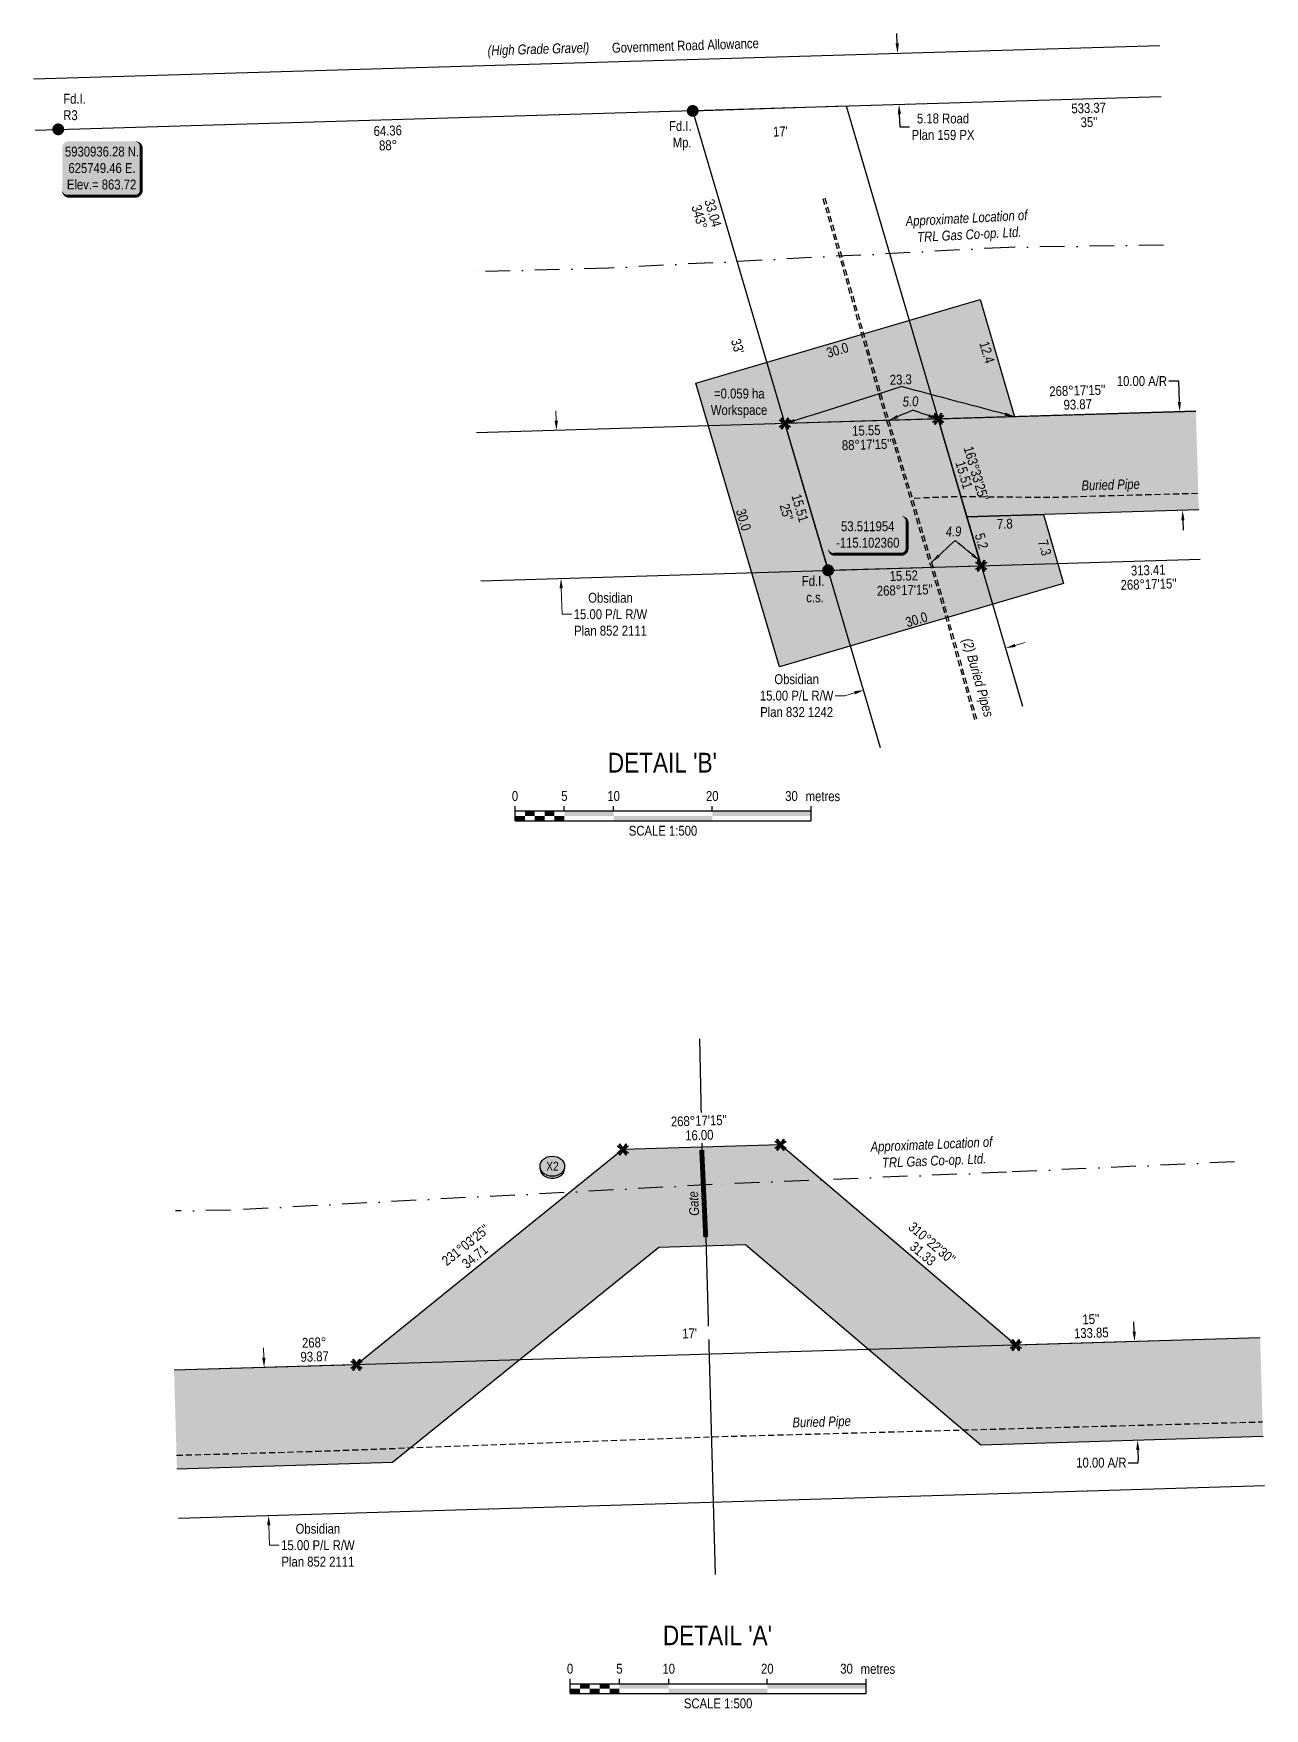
# Model space of a CAD drawing. Extents: x 625413 to 628234, y 5929559 to 5932559.
# Drawn here: x 626986 to 628234, y 5929559 to 5931257 of the extents above; entities that cross this region are included whole.
import ezdxf
from ezdxf.enums import TextEntityAlignment as Align

# ---------------------------------------------------------------- set-up
doc = ezdxf.new("R2010")
doc.units = 0
doc.header["$LTSCALE"] = 5
doc.header["$PDSIZE"] = 0.5
doc.linetypes.add('DASHDOT', pattern=[10, 5, -2.5, 0, -2.5])
doc.linetypes.add('UG_PIPE', pattern=[1.875, 1.25, -0.625])
doc.layers.get('Defpoints').update_dxf_attribs({"color": 9})
for name, color, linetype in [('AS-FENCE', 48, 'foc-FENCE'), ('AS-PIPE-AG-CLIENT LOW PRESSURE', 182, 'Continuous'), ('AS-PIPE-UG', 44, 'UG_PIPE'), ('AS-PIPE-UG-CLIENT LOW PRESSURE', 182, 'DASHDOT'), ('AS-PIPE-UG-T', 44, 'Continuous'), ('C-RW', 13, 'Continuous'), ('DETAIL-T', 7, 'Continuous'), ('L-BD', 7, 'Continuous'), ('L-MON', 1, 'Continuous'), ('L-MON-T', 1, 'Continuous'), ('L-ROAD-T', 7, 'Continuous'), ('L-SEC', 7, 'Continuous'), ('L-TITLEDB', 4, 'Continuous'), ('L-TITLEDB-T', 4, 'Continuous'), ('P-CROSSINGS', 250, 'Continuous'), ('P-PROPOSED', 10, 'Continuous'), ('P-PROPOSED-H', 21, 'Continuous'), ('P-TEMP-H', 41, 'Continuous'), ('P-TEMP_WORKSPACE', 46, 'Continuous'), ('P-TXT', 4, 'Continuous')]:
    doc.layers.add(name, color=color, linetype=linetype)
for name, color, linetype, lineweight in [('AS-GENERAL', 48, 'Continuous', 18), ('C-RW-T', 13, 'Continuous', 9), ('P-TEMP-T', 46, 'Continuous', 18), ('T-TEXT', 48, 'Continuous', 18), ('T-TIE-T', 201, 'Continuous', 18)]:
    doc.layers.add(name, color=color, linetype=linetype, lineweight=lineweight)
doc.styles.add('80', font='ARIALN.TTF', dxfattribs={"height": 10})
doc.styles.add('80CG', font='ARIALN.TTF', dxfattribs={"height": 10})
doc.styles.add('80L', font='ARIALN.TTF', dxfattribs={"height": 10})
doc.styles.add('80LS', font='ARIALNI.TTF', dxfattribs={"height": 10})
doc.styles.add('Crossing', font='ARIALN.TTF', dxfattribs={"height": 10})
doc.styles.add('foc-LtypeFont', font='ARIALN.TTF', dxfattribs={"height": 7.35})
doc.linetypes.add('foc-FENCE', pattern='A,10,-1,["X",foc-LtypeFont,S=0.2,R=0,X=-0.625,Y=-0.75],-1.24', length=12.24)
doc.linetypes.add('foc-FENCE-NOLINE', pattern='A,0,-6,["X",foc-LtypeFont,S=0.2,R=0,X=-0.625,Y=-0.75],-6.24', length=12.24)
doc.dimstyles.new('Compass 5 000', dxfattribs={"dimscale": 5, "dimtxt": 9, "dimasz": 2, "dimexe": 0.2, "dimexo": 0.0625, "dimgap": 0.5, "dimtad": 0, "dimtih": 1, "dimtoh": 1, "dimzin": 0, "dimdsep": 46, "dimtxsty": '80CG', "dimcen": 0.1, "dimse1": 1, "dimse2": 1, "dimclrd": 256, "dimclrt": 256, "dimaunit": 1, "dimadec": 4, "dimazin": 0, "dimtfac": 0.06, "dimtofl": 0, "dimtmove": 0, "dimatfit": 1, "dimfxl": 0.2, "dimtolj": 1, "dimtzin": 0, "dimlwd": -1, "dimarcsym": 0})

# ---------------------------------------------------------------- blocks, each defined once
blk = doc.blocks.new('TEMP')
h = blk.add_hatch(color=255)
h.dxf.hatch_style = 1
h.paths.add_polyline_path([(0, 0.25), (-0.67, 1.15), (-0.67, 0.67), (-1.15, 0.67), (-0.25, 0), (-1.15, -0.67), (-0.67, -0.67), (-0.67, -1.15), (0, -0.25), (0.67, -1.15), (0.67, -0.67), (1.15, -0.67), (0.25, 0), (1.15, 0.67), (0.67, 0.67), (0.67, 1.15)])
h.paths.add_polyline_path([(0.57, 0.85), (0.57, 0.57), (0.85, 0.57), (0.08, 0), (0.85, -0.57), (0.57, -0.57), (0.57, -0.85), (0, -0.08), (-0.57, -0.85), (-0.57, -0.57), (-0.85, -0.57), (-0.08, 0), (-0.85, 0.57), (-0.57, 0.57), (-0.57, 0.85), (0, 0.08)], flags=16)
h = blk.add_hatch(color=1)
h.dxf.hatch_style = 1
h.paths.add_polyline_path([(0, 0.08), (-0.57, 0.85), (-0.57, 0.57), (-0.85, 0.57), (-0.08, 0), (-0.85, -0.57), (-0.57, -0.57), (-0.57, -0.85), (0, -0.08), (0.57, -0.85), (0.57, -0.57), (0.85, -0.57), (0.08, 0), (0.85, 0.57), (0.57, 0.57), (0.57, 0.85)])
at = {"color": 1}
for p, q in [((-0.08, 0), (0.08, 0)), ((0, 0.08), (0, -0.08))]:
    blk.add_line(p, q, dxfattribs=at)
at = {"color": 255, "flags": 128}
blk.add_lwpolyline([(-0.25, 0), (-1.15, 0.67), (-0.67, 0.67), (-0.67, 1.15), (0, 0.25), (0.67, 1.15), (0.67, 0.67), (1.15, 0.67), (0.25, 0), (1.15, -0.67), (0.67, -0.67), (0.67, -1.15), (0, -0.25), (-0.67, -1.15), (-0.67, -0.67), (-1.15, -0.67)], close=True, dxfattribs=at)
at = {"color": 1, "flags": 128}
blk.add_lwpolyline([(-0.08, 0), (-0.85, 0.57), (-0.57, 0.57), (-0.57, 0.85), (0, 0.08), (0.57, 0.85), (0.57, 0.57), (0.85, 0.57), (0.08, 0), (0.85, -0.57), (0.57, -0.57), (0.57, -0.85), (0, -0.08), (-0.57, -0.85), (-0.57, -0.57), (-0.85, -0.57)], close=True, dxfattribs=at)
blk = doc.blocks.new('*U25')
at = {"color": 0}
for p, q in [((-150, 0), (-150, 15)), ((-150, 10), (150.2, 10)), ((-150, 0), (150.2, 0)), ((-100, 10), (-100, 15)), ((-50, 10), (-50, 15)), ((50, 10), (50, 15)), ((150.2, 0), (150.2, 15))]:
    blk.add_line(p, q, dxfattribs=at)
for points in [[(-150, 5), (-140, 5), (-150, 0), (-140, 0)], [(-140, 10), (-130, 10), (-140, 5), (-130, 5)], [(-130, 5), (-120, 5), (-130, 0), (-120, 0)], [(-120, 10), (-110, 10), (-120, 5), (-110, 5)], [(-110, 5), (-100, 5), (-110, 0), (-100, 0)], [(-100, 10), (-50, 10), (-100, 5), (-50, 5)], [(-50, 5), (50, 5), (-50, 0), (50, 0)], [(50, 10), (150.2, 10), (50, 5), (150.2, 5)]]:
    blk.add_solid(points, dxfattribs=at)
at = {"color": 0, "style": '80'}
blk.add_text('metres', height=10, dxfattribs=at).set_placement((162.2, 20), align=Align.CENTER)
at = {"color": 0, "char_height": 10, "style": '80'}
for s, insert, attachment_point in [('0', (-150, 30.2), 2), ('5', (-100, 30.2), 2), ('10', (-50, 30.2), 2), ('20', (50, 30.2), 2), ('30', (136.7, 30.2), 3), ('SCALE 1:500', (0.1, -5), 2)]:
    blk.add_mtext(s, dxfattribs=dict(at, insert=insert, attachment_point=attachment_point))
blk = doc.blocks.new('*D26')
at = {"layer": 'C-RW-T', "transparency": 16777216}
for p, q in [((627516.2, 5930864.2), (627515.9, 5930874.2)), ((627521.3, 5930694.4), (627522.1, 5930667.9)), ((627522.1, 5930667.9), (627532.1, 5930667.9))]:
    blk.add_line(p, q, dxfattribs=at)
at = {"layer": 'C-RW-T', "linetype": 'Continuous', "transparency": 16777216}
for points in [[(627517.9, 5930864.3), (627514.5, 5930864.2), (627516.5, 5930854.3)], [(627522.9, 5930694.4), (627519.6, 5930694.3), (627521, 5930704.4)]]:
    blk.add_solid(points, dxfattribs=at)
at = {"layer": 'Defpoints', "color": 0, "linetype": 'Continuous', "transparency": 16777216}
for p in [(627495.8, 5930853.6), (627500.3, 5930703.8), (627521, 5930704.4)]:
    blk.add_point(p, dxfattribs=at)
at = {"layer": 'C-RW-T', "linetype": 'Continuous', "transparency": 16777216, "insert": (627571.2, 5930667.9), "char_height": 10, "attachment_point": 5, "style": '80CG'}
blk.add_mtext('\\A1;Obsidian\\P15.00 P/L R/W\\PPlan 852 2111', dxfattribs=at)
blk = doc.blocks.new('*D27')
at = {"layer": 'Defpoints', "color": 0, "linetype": 'Continuous', "transparency": 16777216}
for p in [(628140.4, 5930872.9), (628148.2, 5930873.1), (628143.3, 5930773)]:
    blk.add_point(p, dxfattribs=at)
at = {"layer": 'P-TXT', "transparency": 16777216}
for p, q in [((628147.2, 5930904.2), (628137.2, 5930904.2)), ((628147.9, 5930883.1), (628147.2, 5930904.2)), ((628151.4, 5930763.2), (628151.7, 5930753.2))]:
    blk.add_line(p, q, dxfattribs=at)
at = {"layer": 'P-TXT', "linetype": 'Continuous', "transparency": 16777216}
for points in [[(628149.5, 5930883.2), (628146.2, 5930883.1), (628148.2, 5930873.1)], [(628153.1, 5930763.3), (628149.8, 5930763.2), (628151.1, 5930773.2)]]:
    blk.add_solid(points, dxfattribs=at)
at = {"layer": 'P-TXT', "linetype": 'Continuous', "transparency": 16777216, "insert": (628109.9, 5930904.2), "char_height": 10, "attachment_point": 5, "style": '80CG'}
blk.add_mtext('\\A1;10.00 A/R', dxfattribs=at)
blk = doc.blocks.new('*D28')
at = {"layer": 'C-RW-T', "transparency": 16777216}
for p, q in [((627981.5, 5930636.4), (627991.1, 5930639.3)), ((627818.5, 5930588.3), (627808.9, 5930585.4)), ((627808.9, 5930585.4), (627798.9, 5930585.4))]:
    blk.add_line(p, q, dxfattribs=at)
at = {"layer": 'C-RW-T', "linetype": 'Continuous', "transparency": 16777216}
for points in [[(627981, 5930638), (627982, 5930634.8), (627971.9, 5930633.6)], [(627818.1, 5930589.9), (627819, 5930586.7), (627828.1, 5930591.1)]]:
    blk.add_solid(points, dxfattribs=at)
at = {"layer": 'Defpoints', "color": 0, "linetype": 'Continuous', "transparency": 16777216}
for p in [(627974.6, 5930624.4), (627828.1, 5930591.1), (627830.9, 5930581.8)]:
    blk.add_point(p, dxfattribs=at)
at = {"layer": 'C-RW-T', "linetype": 'Continuous', "transparency": 16777216, "insert": (627759.9, 5930585.4), "char_height": 10, "attachment_point": 5, "style": '80CG'}
blk.add_mtext('\\A1;Obsidian\\P15.00 P/L R/W\\PPlan 832 1242', dxfattribs=at)
blk = doc.blocks.new('*D29')
at = {"layer": 'Defpoints', "color": 0, "linetype": 'Continuous', "transparency": 16777216}
for p in [(628102.4, 5929930.9), (628195.5, 5929933.7), (628198.5, 5929833.8)]:
    blk.add_point(p, dxfattribs=at)
at = {"layer": 'P-TXT', "transparency": 16777216}
for p, q in [((628102.1, 5929940.9), (628101.8, 5929950.9)), ((628096.1, 5929808.1), (628106.1, 5929808.1)), ((628105.7, 5929821), (628106, 5929811)), ((628106.1, 5929808.1), (628106, 5929811))]:
    blk.add_line(p, q, dxfattribs=at)
at = {"layer": 'P-TXT', "linetype": 'Continuous', "transparency": 16777216}
for points in [[(628103.8, 5929941), (628100.5, 5929940.9), (628102.4, 5929930.9)], [(628107.4, 5929821.1), (628104.1, 5929821), (628105.4, 5929831)]]:
    blk.add_solid(points, dxfattribs=at)
at = {"layer": 'P-TXT', "linetype": 'Continuous', "transparency": 16777216, "insert": (628068.8, 5929808.1), "char_height": 10, "attachment_point": 5, "style": '80CG'}
blk.add_mtext('\\A1;10.00 A/R', dxfattribs=at)
blk = doc.blocks.new('*D30')
at = {"layer": 'C-RW-T', "transparency": 16777216}
for p, q in [((627219.8, 5929914.6), (627219.5, 5929924.6)), ((627224.9, 5929744.7), (627225.5, 5929724.4)), ((627225.5, 5929724.4), (627235.5, 5929724.4))]:
    blk.add_line(p, q, dxfattribs=at)
at = {"layer": 'C-RW-T', "linetype": 'Continuous', "transparency": 16777216}
for points in [[(627221.5, 5929914.6), (627218.1, 5929914.5), (627220.1, 5929904.6)], [(627226.5, 5929744.7), (627223.2, 5929744.6), (627224.6, 5929754.7)]]:
    blk.add_solid(points, dxfattribs=at)
at = {"layer": 'Defpoints', "color": 0, "linetype": 'Continuous', "transparency": 16777216}
for p in [(627145.5, 5929902.3), (627150, 5929752.5), (627224.6, 5929754.7)]:
    blk.add_point(p, dxfattribs=at)
at = {"layer": 'C-RW-T', "linetype": 'Continuous', "transparency": 16777216, "insert": (627274.6, 5929724.4), "char_height": 10, "attachment_point": 5, "style": '80CG'}
blk.add_mtext('\\A1;Obsidian\\P15.00 P/L R/W\\PPlan 852 2111', dxfattribs=at)
blk = doc.blocks.new('fdia')
at = {"color": 255, "const_width": 1}
blk.add_lwpolyline([(-0.5, 0, 1), (0.5, 0, 1)], format="xyb", close=True, dxfattribs=at)
blk = doc.blocks.new('Fdiaa')
blk.add_blockref('fdia', (0, 0))
blk = doc.blocks.new('fdib')
at = {"color": 1, "const_width": 1.6}
blk.add_lwpolyline([(-0.4, 0, 1), (0.4, 0, 1)], format="xyb", close=True, dxfattribs=at)
at = {"color": 1}
blk.add_circle((0, 0), 0.8, dxfattribs=at)
blk = doc.blocks.new('Fdibb')
blk.add_blockref('fdib', (0, 0))
blk = doc.blocks.new('fdicc')
for name in ['Fdibb', 'Fdiaa']:
    blk.add_blockref(name, (0, 0))
blk = doc.blocks.new('FDI')
blk.add_blockref('fdicc', (0, 0))
blk = doc.blocks.new('*D33')
at = {"layer": 'Defpoints', "color": 0, "linetype": 'Continuous', "transparency": 16777216}
for p in [(627215, 5931217.2), (627863.7, 5931184.8), (627216.5, 5931165.5)]:
    blk.add_point(p, dxfattribs=at)
at = {"layer": 'L-TITLEDB-T', "transparency": 16777216}
for p, q in [((627861.9, 5931246.5), (627861.6, 5931256.5)), ((627864, 5931174.8), (627864.4, 5931162)), ((627864.4, 5931162), (627874.4, 5931162))]:
    blk.add_line(p, q, dxfattribs=at)
at = {"layer": 'L-TITLEDB-T', "linetype": 'Continuous', "transparency": 16777216}
for points in [[(627863.6, 5931246.6), (627860.2, 5931246.5), (627862.2, 5931236.5)], [(627865.7, 5931174.8), (627862.4, 5931174.7), (627863.7, 5931184.8)]]:
    blk.add_solid(points, dxfattribs=at)
at = {"layer": 'L-TITLEDB-T', "linetype": 'Continuous', "transparency": 16777216, "insert": (627908.3, 5931162), "char_height": 10, "attachment_point": 5, "style": '80CG'}
blk.add_mtext('\\A1;5.18 Road\\PPlan 159 PX', dxfattribs=at)
blk = doc.blocks.new('*U31')
h = blk.add_hatch(color=254)
edge = h.paths.add_edge_path()
edge.add_line((-34, -28.5), (34, -28.5))
edge.add_arc((34, -22.5), 6, 270, 360)
edge.add_line((40, -22.5), (40, 21))
edge.add_arc((34, 21), 6, 0, 90)
edge.add_line((34, 27), (-34, 27))
edge.add_arc((-34, 21), 6, 90, 180)
edge.add_line((-40, 21), (-40, -22.5))
edge.add_arc((-34, -22.5), 6, 180, 270)
at = {"color": 1, "flags": 128}
blk.add_lwpolyline([(-34, -28.5, 3, 3, 0), (34, -28.5, 3, 3, 0.414214), (40, -22.5, 3, 3, 0), (40, 21, 3, 0, 0.414214), (34, 27, 0, 0, 0), (-34, 27, 0, 0, 0.414214), (-40, 21, 0, 0, 0), (-40, -22.5, 0, 3, 0.414214)], format="xyseb", close=True, dxfattribs=at)
blk.add_lwpolyline([(-34.7, 23.8, 0, 10, 0), (0, 0, 5, 5, 0)], format="xyseb", dxfattribs=at)
at = {"color": 1, "style": '80'}
blk.add_attdef('ENTER_TEXT_001', (-36, -5), '', height=10, dxfattribs=at)
blk = doc.blocks.new('xing2')
h = blk.add_hatch(color=50)
h.dxf.hatch_style = 1
edge = h.paths.add_edge_path()
edge.add_ellipse((0, 0), major_axis=(-12.5, 0), ratio=0.816297, start_angle=0, end_angle=360)
h = blk.add_hatch(color=250)
h.dxf.hatch_style = 1
edge = h.paths.add_edge_path()
edge.add_ellipse((0, -2), major_axis=(-12.5, 0), ratio=0.816297, start_angle=0, end_angle=180)
edge.add_line((12.5, -2), (12.5, 0))
edge.add_ellipse((0, 0), major_axis=(-12.5, 0), ratio=0.816297, start_angle=0, end_angle=180, ccw=False)
edge.add_line((-12.5, 0), (-12.5, -2))
at = {"color": 250}
blk.add_ellipse((0, 0), major_axis=(-12.5, 0), ratio=0.816297, dxfattribs=at)
blk.add_ellipse((0, -2), major_axis=(-12.5, 0), ratio=0.816297, start_param=0, end_param=3.141593, dxfattribs=at)
at = {"color": 250, "style": 'Crossing'}
blk.add_attdef('CROSSING', text='', height=9, dxfattribs=at).set_placement((0.1, 0), align=Align.MIDDLE_CENTER)
at = {"color": 250, "style": 'Crossing', "flags": 1}
for tag, p in [('OWNER', (0.1, -12.5)), ('DESCRIPTION', (0.1, -25.8)), ('LOCATION', (0.1, -39.3)), ('DWG_REF', (0.1, -52.8))]:
    blk.add_attdef(tag, text='', height=9, dxfattribs=at).set_placement(p, align=Align.MIDDLE_CENTER)
blk = doc.blocks.new('*U35')
at = {"color": 0}
for p, q in [((-150, 0), (-150, 15)), ((-150, 10), (150.2, 10)), ((-150, 0), (150.2, 0)), ((-100, 10), (-100, 15)), ((-50, 10), (-50, 15)), ((50, 10), (50, 15)), ((150.2, 0), (150.2, 15))]:
    blk.add_line(p, q, dxfattribs=at)
for points in [[(-150, 5), (-140, 5), (-150, 0), (-140, 0)], [(-140, 10), (-130, 10), (-140, 5), (-130, 5)], [(-130, 5), (-120, 5), (-130, 0), (-120, 0)], [(-120, 10), (-110, 10), (-120, 5), (-110, 5)], [(-110, 5), (-100, 5), (-110, 0), (-100, 0)], [(-100, 10), (-50, 10), (-100, 5), (-50, 5)], [(-50, 5), (50, 5), (-50, 0), (50, 0)], [(50, 10), (150.2, 10), (50, 5), (150.2, 5)]]:
    blk.add_solid(points, dxfattribs=at)
at = {"color": 0, "style": '80'}
blk.add_text('metres', height=10, dxfattribs=at).set_placement((162.2, 20), align=Align.CENTER)
at = {"color": 0, "char_height": 10, "style": '80'}
for s, insert, attachment_point in [('0', (-150, 30.2), 2), ('5', (-100, 30.2), 2), ('10', (-50, 30.2), 2), ('20', (50, 30.2), 2), ('30', (136.7, 30.2), 3), ('SCALE 1:500', (0.1, -5), 2)]:
    blk.add_mtext(s, dxfattribs=dict(at, insert=insert, attachment_point=attachment_point))
blk = doc.blocks.new('*U36')
h = blk.add_hatch(color=254)
edge = h.paths.add_edge_path()
edge.add_line((-34, -20), (34, -20))
edge.add_arc((34, -14), 6, 270, 360)
edge.add_line((40, -14), (40, 12.5))
edge.add_arc((34, 12.5), 6, 0, 90)
edge.add_line((34, 18.5), (-34, 18.5))
edge.add_arc((-34, 12.5), 6, 90, 180)
edge.add_line((-40, 12.5), (-40, -14))
edge.add_arc((-34, -14), 6, 180, 270)
at = {"color": 1, "flags": 128}
blk.add_lwpolyline([(15.7, 40.4, 0, 10, 0), (0, 0, 5, 5, 0)], format="xyseb", dxfattribs=at)
blk.add_lwpolyline([(-34, -20, 3, 3, 0), (34, -20, 3, 3, 0.414214), (40, -14, 3, 3, 0), (40, 12.5, 3, 0, 0.414214), (34, 18.5, 0, 0, 0), (-34, 18.5, 0, 0, 0.414214), (-40, 12.5, 0, 0, 0), (-40, -14, 0, 3, 0.414214)], format="xyseb", close=True, dxfattribs=at)
at = {"color": 1, "style": '80'}
blk.add_attdef('ENTER_TEXT_001', (-36, -5), '', height=10, dxfattribs=at)

msp = doc.modelspace()

# ---------------------------------------------------------------- hatches: boundary and pattern name
at = {"layer": 'P-PROPOSED-H', "linetype": 'Continuous'}
h = msp.add_hatch(color=256, dxfattribs=at)
h.dxf.hatch_style = 1
h.paths.add_polyline_path([(627903.351, 5930865.837), (627747.963, 5930861.192), (627791.808, 5930712.468), (627947.079, 5930717.11)])
h = msp.add_hatch(color=256, dxfattribs=at)
h.dxf.hatch_style = 1
h.paths.add_polyline_path([(628164.59, 5930873.629), (628167.577, 5930773.712), (627932.505, 5930766.68), (627903.351, 5930865.837), (628164.59, 5930873.647)])
at = {"layer": 'P-PROPOSED-H'}
h = msp.add_hatch(color=256, dxfattribs=at)
h.dxf.hatch_style = 1
h.paths.add_polyline_path([(628232.678, 5929834.83), (628229.691, 5929934.752), (627982.108, 5929927.351), (627743.515, 5930130.174), (627583.62, 5930125.411), (627313.752, 5929907.37), (627128.755, 5929901.839), (627131.742, 5929801.918), (627350.39, 5929808.454), (627620.253, 5930026.492), (627708.062, 5930029.108), (627946.659, 5929826.28)])
at = {"layer": 'P-TEMP-H'}
h = msp.add_hatch(color=256, dxfattribs=at)
h.dxf.hatch_style = 1
h.paths.add_polyline_path([(627945.906, 5930986.898), (627980.818, 5930868.153), (627747.963, 5930861.192), (627791.961, 5930712.473), (627947.079, 5930717.11), (627932.505, 5930766.68), (628009.971, 5930768.997), (628030.5, 5930699.177), (627742.523, 5930614.508), (627657.718, 5930902.166)])

# ---------------------------------------------------------------- linework, layer by layer
at = {"layer": 'AS-FENCE', "linetype": 'foc-FENCE-NOLINE', "flags": 128}
msp.add_lwpolyline([(626987.854, 5931158.661), (628129.532, 5931192.671)], dxfattribs=at)
at = {"layer": 'AS-FENCE', "flags": 128}
for points in [[(627661.305, 5930237.564), (627663.695, 5930124.994)], [(627667.735, 5930036.654), (627677.416, 5929694.873)]]:
    msp.add_lwpolyline(points, dxfattribs=at)
at = {"layer": 'AS-GENERAL', "const_width": 4.998, "flags": 128}
msp.add_lwpolyline([(627663.695, 5930124.994), (627667.735, 5930036.654)], dxfattribs=at)
at = {"layer": 'AS-PIPE-UG', "flags": 128}
for points in [[(627786.544, 5931089.323), (627844.513, 5930885.979), (627903.992, 5930689.551), (627940.489, 5930560.734)], [(627788.467, 5931089.871), (627846.431, 5930886.543), (627905.911, 5930690.113), (627942.413, 5930561.279)], [(627878.971, 5930785.753), (627919.671, 5930787.353), (628017.441, 5930786.503), (628167.07, 5930790.676)], [(627131.332, 5929815.648), (627270.465, 5929819.594), (627673.475, 5929834.404), (628232.239, 5929849.519)]]:
    msp.add_lwpolyline(points, dxfattribs=at)
at = {"layer": 'AS-PIPE-UG-CLIENT LOW PRESSURE'}
for points in [[(628131.713, 5931042.041), (627975.031, 5931039.773), (627569.641, 5931018.763), (627430.547, 5931014.875)], [(628203.687, 5930113.047), (627972.485, 5930102.544), (627674.335, 5930090.024), (627185.985, 5930063.974), (627130.346, 5930063.168)]]:
    msp.add_lwpolyline(points, dxfattribs=at)
at = {"layer": 'C-RW', "flags": 128}
for points in [[(627844.876, 5930532.462), (627654.551, 5931178.043), (627810.055, 5931183.154), (627988.917, 5930574.812)], [(628164.59, 5930873.647), (627435.425, 5930851.829)], [(627439.906, 5930701.948), (628169.071, 5930723.747)], [(628229.691, 5929934.752), (627128.755, 5929901.839)], [(627133.236, 5929751.957), (628234.171, 5929784.87)]]:
    msp.add_lwpolyline(points, dxfattribs=at)
at = {"layer": 'L-SEC'}
msp.add_line((626986.312, 5931210.42), (628127.991, 5931244.43), dxfattribs=at)
at = {"layer": 'L-TITLEDB'}
msp.add_lwpolyline([(626987.854, 5931158.661), (628129.532, 5931192.671)], dxfattribs=at)
at = {"layer": 'P-PROPOSED', "linetype": 'Continuous', "flags": 128}
msp.add_lwpolyline([(627903.351, 5930865.837), (627747.963, 5930861.192), (627791.808, 5930712.468), (627947.079, 5930717.11)], close=True, dxfattribs=at)
msp.add_lwpolyline([(628167.577, 5930773.712), (627932.505, 5930766.68), (627903.351, 5930865.837), (628164.59, 5930873.647)], dxfattribs=at)
at = {"layer": 'P-PROPOSED', "flags": 128}
msp.add_lwpolyline([(627131.742, 5929801.918), (627350.39, 5929808.454), (627620.253, 5930026.492), (627708.062, 5930029.108), (627946.659, 5929826.28), (628232.678, 5929834.83)], dxfattribs=at)
at = {"layer": 'P-TEMP_WORKSPACE', "flags": 128}
msp.add_lwpolyline([(627945.906, 5930986.898), (627980.818, 5930868.153), (627747.963, 5930861.192), (627791.961, 5930712.473), (627947.079, 5930717.11), (627932.505, 5930766.68), (628009.971, 5930768.997), (628030.5, 5930699.177), (627742.523, 5930614.508), (627657.718, 5930902.166)], close=True, dxfattribs=at)

# ---------------------------------------------------------------- block references
at = {"layer": 'DETAIL-T'}
ref = msp.add_blockref('*U31', (627055.487, 5931120.096), dxfattribs=dict(at, xscale=0.9994070962944502, yscale=0.9994070962944502, zscale=0.9994070962944502))
ref.add_attrib('ENTER_TEXT_001', '5930936.28 N.', (627018.19, 5931131.861), dxfattribs={"layer": '0', "color": 1, "height": 9.99407, "style": '80'})
ref.add_attrib('ENTER_TEXT_002', '625749.46 E.', (627021.711, 5931115.163), dxfattribs={"layer": '0', "color": 1, "height": 9.99407, "style": '80'})
ref.add_attrib('ENTER_TEXT_003', 'Elev.= 863.72', (627020.164, 5931098.466), dxfattribs={"layer": '0', "color": 1, "height": 9.99407, "style": '80'})
at = {"layer": 'DETAIL-T', "linetype": 'Continuous'}
ref = msp.add_blockref('*U36', (627831.896, 5930748.712), dxfattribs=dict(at, xscale=0.99966332, yscale=0.99966332, zscale=0.99966332))
ref.add_attrib('ENTER_TEXT_001', '53.511954', (627804.883, 5930752.129), dxfattribs={"layer": '0', "color": 1, "height": 9.9966, "style": '80'})
ref.add_attrib('ENTER_TEXT_002', '-115.102360', (627799.84, 5930735.427), dxfattribs={"layer": '0', "color": 1, "height": 9.99663, "style": '80'})
at = {"layer": 'DETAIL-T', "xscale": 0.99966545, "yscale": 0.99966545, "zscale": 0.99966545}
for name, p in [('*U35', (627624.372, 5930458.552)), ('*U25', (627680.193, 5929574.102))]:
    msp.add_blockref(name, p, dxfattribs=at)
at = {"layer": 'L-MON', "color": 2, "linetype": 'Continuous', "xscale": 4.998316599999997, "yscale": 4.998316599999997, "zscale": 4.998316599999997}
for p in [(627747.966, 5930861.181), (627903.351, 5930865.837)]:
    msp.add_blockref('TEMP', p, dxfattribs=at)
at = {"layer": 'L-MON', "linetype": 'Continuous', "xscale": 4.998316599999997, "yscale": 4.998316599999997, "zscale": 4.998316599999997}
msp.add_blockref('FDI', (627791.808, 5930712.468), dxfattribs=at)
at = {"layer": 'L-MON', "color": 2, "xscale": 4.998316599999997, "yscale": 4.998316599999997, "zscale": 4.998316599999997}
for p in [(627947.079, 5930717.11), (627583.62, 5930125.411), (627743.515, 5930130.174), (627982.108, 5929927.351), (627313.752, 5929907.37)]:
    msp.add_blockref('TEMP', p, dxfattribs=at)
at = {"layer": 'P-CROSSINGS', "xscale": 0.99966332, "yscale": 0.99966332, "zscale": 0.99966332}
msp.add_blockref('xing2', (627512.256, 5930108.502), dxfattribs=at).add_auto_attribs({'CROSSING': 'X2'})

# ---------------------------------------------------------------- texts
at = {"layer": 'AS-GENERAL', "insert": (627651.225, 5930057.435), "char_height": 10, "attachment_point": 1, "rotation": 93.060768, "style": '80L'}
msp.add_mtext_dynamic_manual_height_columns('\\pi0.61009;{\\fArial Narrow|b0|i1|c0|p34;Gate}', width=24.66492, gutter_width=50, heights=[0], dxfattribs=at)
at = {"layer": 'AS-PIPE-UG-T', "insert": (628048.132, 5930803.387), "char_height": 10, "attachment_point": 1, "rotation": 1.597487, "style": '80L', "bg_fill": 1, "box_fill_scale": 1.15, "bg_fill_color": 21, "bg_fill_transparency": 0}
msp.add_mtext_dynamic_manual_height_columns('\\pi0.30892;{\\fArial Narrow|b0|i1|c0|p34;Buried Pipe}', width=59.05576, gutter_width=50, heights=[0], dxfattribs=at)
at = {"layer": 'AS-PIPE-UG-T', "char_height": 10, "attachment_point": 1, "style": '80L'}
for s, width, insert, rotation in [('\\pi0.34345;{\\fArial Narrow|b0|i1|c0|p34;(2) Buried Pipes}', 81.82605, (627937.423, 5930645.005), 285.818825), ('\\pi0.30892;{\\fArial Narrow|b0|i1|c0|p34;Buried Pipe}', 59.05576, (627755.156, 5929853.757), 1.597487)]:
    msp.add_mtext_dynamic_manual_height_columns(s, width=width, gutter_width=50, heights=[0], dxfattribs=dict(at, insert=insert, rotation=rotation))
at = {"layer": 'DETAIL-T', "color": 3, "char_height": 19.9933, "width": 235.86458, "attachment_point": 5, "style": '80CG'}
for s, insert in [("DETAIL 'B'", (627623.786, 5930517.518)), ("DETAIL 'A'", (627679.606, 5929633.068))]:
    msp.add_mtext(s, dxfattribs=dict(at, insert=insert))
at = {"layer": 'L-BD', "linetype": 'Continuous', "style": '80L'}
for s, height, rotation, p in [('533.37', 9.9966, 1.7114, (628055.939, 5931180.977)), ("35''", 9.9966, 1.7114, (628056.365, 5931166.738)), ('64.36', 9.9933, 1.6637, (627345.412, 5931158.009)), ('88°', 9.9933, 1.6637, (627345.78, 5931143.264)), ("17'", 9.9966, 1.7114, (627743.454, 5931157.218)), ('343°', 9.9966, 286.4262, (627661.495, 5931070.528)), ('33.04', 9.9966, 286.4262, (627675.159, 5931074.556)), ("33'", 9.9966, 286.4262, (627700.099, 5930939.586)), ('15.55', 9.9966, 1.7124, (627830.52, 5930854.199)), ("88°17'15''", 9.9966, 1.7124, (627830.946, 5930839.96)), ('15.51', 9.9966, 286.4783, (627929.566, 5930809.176)), ('25"', 9.9966, 286.4262, (627749.644, 5930771.53)), ('15.51', 9.9966, 286.4262, (627763.308, 5930775.558)), ('15.52', 9.9966, 1.7124, (627868.525, 5930707.012)), ('313.41', 9.9966, 1.7124, (628116.256, 5930712.667)), ("268°17'15''", 9.99663, 1.7124, (628116.682, 5930698.428)), ("231°03'25''", 9.99663, 38.9426, (627424.261, 5930028.785)), ("310°22'30''", 9.99663, 319.6254, (627897.139, 5930030.743)), ('34.71', 9.9966, 38.9426, (627433.686, 5930017.123)), ('31.33', 9.9966, 319.6254, (627887.911, 5930019.89))]:
    msp.add_text(s, height=height, rotation=rotation, dxfattribs=at).set_placement(p, align=Align.MIDDLE)
at = {"layer": 'L-BD', "linetype": 'Continuous', "insert": (627946.668, 5930812.061), "char_height": 9.99663, "width": 25.88726, "attachment_point": 2, "rotation": 286.4783, "style": '80L', "bg_fill": 1, "box_fill_scale": 1.15, "bg_fill_color": 21, "bg_fill_transparency": 0}
msp.add_mtext("163°33'25''", dxfattribs=at)
at = {"layer": 'L-BD', "linetype": 'Continuous', "insert": (627869.426, 5930697.424), "char_height": 9.99663, "width": 57.03412, "attachment_point": 2, "rotation": 1.7124, "style": '80L'}
msp.add_mtext("268°17'15''", dxfattribs=at)
at = {"layer": 'L-MON-T', "insert": (627764.024, 5930706.684), "char_height": 9.99663, "attachment_point": 1, "style": '80L'}
msp.add_mtext_dynamic_manual_height_columns('\\pi1.0689;Fd.I.\\P\\pi5.6444;c.s.', width=22.04407, gutter_width=50, heights=[0], dxfattribs=at)
at = {"layer": 'L-ROAD-T', "style": '80L'}
msp.add_text('Government Road Allowance', height=10, rotation=1.850203, dxfattribs=at).set_placement((627647.093, 5931244.304), align=Align.MIDDLE_CENTER)
at = {"layer": 'P-TEMP-T', "linetype": 'Continuous', "style": '80L'}
for s, rotation, p in [('30.0', 16.4262, (627801.241, 5930935.653)), ('12.4', 286.3841, (627952.968, 5930933.409)), ('23.3', 1.7124, (627865.47, 5930905.826)), ('30.0', 286.4262, (627706.165, 5930763.736)), ('7.8', 1.7134, (627970.917, 5930759.653)), ('5.2', 286.3841, (627947.367, 5930742.098)), ('7.3', 286.3841, (628011.388, 5930735.428)), ('30.0', 16.4262, (627881.436, 5930662.616))]:
    msp.add_text(s, height=9.9966, rotation=rotation, dxfattribs=at).set_placement(p, align=Align.MIDDLE)
at = {"layer": 'P-TEMP-T', "insert": (627667.2, 5930896.623), "char_height": 9.99663, "attachment_point": 1, "style": '80L'}
msp.add_mtext_dynamic_manual_height_columns('\\pi8.9607;=0.059 ha\\P\\pi5.7183;Workspace', width=68.06137, gutter_width=50, heights=[0], dxfattribs=at)
at = {"layer": 'T-TEXT', "style": '80LS'}
msp.add_text('(High Grade Gravel)', height=9.99663, rotation=1.706295, dxfattribs=at).set_placement((627498.099, 5931240.823), align=Align.MIDDLE_CENTER)
at = {"layer": 'T-TIE-T', "style": '80LS'}
for s, p in [('5.0', (627875.297, 5930883.657)), ('4.9', (627918.907, 5930751.815))]:
    msp.add_text(s, height=9.9966, rotation=1.712362, dxfattribs=at).set_placement(p, align=Align.MIDDLE)

# ---------------------------------------------------------------- dimensions: what is measured, and where the dimension line sits
at = {"layer": 'C-RW-T', "linetype": 'Continuous'}
for base, p1, p2, angle, text, picture, middle in [((627520.985, 5930704.372), (627495.83, 5930853.636), (627500.311, 5930703.754), 271.712362, 'Obsidian\\P15.00 P/L R/W\\PPlan 852 2111', '*D26', (627571.162, 5930667.868)), ((627828.118, 5930591.09), (627974.634, 5930624.356), (627830.854, 5930581.839), 196.473423, 'Obsidian\\P15.00 P/L R/W\\PPlan 832 1242', '*D28', (627759.853, 5930585.419))]:
    dim = msp.add_linear_dim(base=base, p1=p1, p2=p2, angle=angle, text=text, dimstyle='Compass 5 000', dxfattribs=at)
    dim.commit()
    dim.dimension.update_dxf_attribs({"geometry": picture, "text_midpoint": middle, "dimtype": 161})
at = {"layer": 'P-TXT', "linetype": 'Continuous'}
dim = msp.add_linear_dim(base=(628148.155, 5930873.138), p1=(628143.345, 5930772.983), p2=(628140.358, 5930872.905), angle=91.712362, text='10.00 A/R', dimstyle='Compass 5 000', dxfattribs=at)
dim.commit()
dim.dimension.update_dxf_attribs({"geometry": '*D27', "text_midpoint": (628109.944, 5930904.203), "dimtype": 161})

# ---------------------------------------------------------------- leaders
at = {"layer": 'P-TEMP-T', "linetype": 'Continuous', "path_type": 1}
for points in [[(627747.966, 5930861.181), (627865.966, 5930898.61)], [(627980.818, 5930868.153), (627865.966, 5930898.61)]]:
    msp.add_leader(points, dimstyle='Compass 5 000', override={"dimgap": 0.5, "dimtad": 0}, dxfattribs=at)
at = {"layer": 'T-TIE-T', "path_type": 1}
for points in [[(627853.16, 5930864.319), (627877.183, 5930874.868)], [(627903.21, 5930865.815), (627877.183, 5930874.868)]]:
    msp.add_leader(points, dimstyle='Compass 5 000', override={"dimgap": 0.5, "dimtad": 0}, dxfattribs=at)
for points in [[(627896.692, 5930720.558), (627920.49, 5930742.657)], [(627945.743, 5930722.024), (627920.49, 5930742.657)]]:
    msp.add_leader(points, dimstyle='Compass 5 000', dxfattribs=at)

# ---------------------------------------------------------------- next in the draw order: texts
at = {"layer": 'AS-PIPE-AG-CLIENT LOW PRESSURE', "char_height": 9.99936, "attachment_point": 1, "style": '80L', "bg_fill": 3, "box_fill_scale": 1.15, "bg_fill_color": 256, "bg_fill_true_color": 256, "bg_fill_transparency": 0}
for insert, rotation in [((627870.032, 5931071.248), 2.966793), ((627834.511, 5930133.172), 2.404568)]:
    msp.add_mtext_dynamic_manual_height_columns('\\pi0.071069;{\\fArial Narrow|b0|i1|c0|p34;Approximate Location of \\P\\pi11.022;TRL Gas Co-op. Ltd.}', width=125.1751, gutter_width=50, heights=[0], dxfattribs=dict(at, insert=insert, rotation=rotation))
at = {"layer": 'L-BD', "insert": (628044.261, 5930899.707), "char_height": 9.99663, "width": 57.03412, "attachment_point": 2, "rotation": 1.7124, "style": '80L', "bg_fill": 3, "box_fill_scale": 1.15, "bg_fill_color": 256, "bg_fill_true_color": 256, "bg_fill_transparency": 0}
msp.add_mtext("268°17'15''", dxfattribs=at)
at = {"layer": 'L-BD', "linetype": 'Continuous', "insert": (627660.646, 5930159.649), "char_height": 9.99663, "width": 57.03412, "attachment_point": 2, "rotation": 1.7124, "style": '80L', "bg_fill": 3, "box_fill_scale": 1.3, "bg_fill_color": 256, "bg_fill_transparency": 0}
msp.add_mtext("268°17'15''", dxfattribs=at)
at = {"layer": 'L-MON-T', "attachment_point": 1, "style": '80L', "bg_fill": 3, "box_fill_scale": 1.15, "bg_fill_color": 256, "bg_fill_true_color": 256, "bg_fill_transparency": 0}
for s, insert, char_height in [('Fd.I.\\PR3', (627016.476, 5931195.405), 9.9966), ('\\pi1.0689;Fd.I.\\P\\pi4.7852;Mp.', (627629.47, 5931167.726), 9.99663)]:
    msp.add_mtext_dynamic_manual_height_columns(s, width=22.04407, gutter_width=50, heights=[0], dxfattribs=dict(at, insert=insert, char_height=char_height))

# ---------------------------------------------------------------- next in the draw order: linework, layer by layer
at = {"layer": 'P-PROPOSED', "flags": 128}
msp.add_lwpolyline([(628229.691, 5929934.752), (627982.108, 5929927.351), (627743.515, 5930130.174), (627583.62, 5930125.411), (627313.752, 5929907.37), (627128.755, 5929901.839)], dxfattribs=at)

# ---------------------------------------------------------------- next in the draw order: block references
at = {"layer": 'L-MON', "linetype": 'Continuous', "xscale": 4.998316599999997, "yscale": 4.998316599999997, "zscale": 4.998316599999997}
for p in [(627654.551, 5931178.043), (627011.421, 5931159.363)]:
    msp.add_blockref('FDI', p, dxfattribs=at)

# ---------------------------------------------------------------- next in the draw order: texts
at = {"layer": 'L-BD', "insert": (628044.709, 5930885.583), "char_height": 9.9966, "width": 28.95244, "attachment_point": 2, "rotation": 1.7124, "style": '80L', "bg_fill": 3, "box_fill_scale": 1.15, "bg_fill_color": 256, "bg_fill_true_color": 256, "bg_fill_transparency": 0}
msp.add_mtext('93.87', dxfattribs=at)

# ---------------------------------------------------------------- next in the draw order: dimensions: what is measured, and where the dimension line sits
at = {"layer": 'L-TITLEDB-T', "color": 2, "linetype": 'Continuous'}
dim = msp.add_linear_dim(base=(627863.743, 5931184.753), p1=(627214.967, 5931217.232), p2=(627216.509, 5931165.472), angle=271.706295, text='5.18 Road\\PPlan 159 PX', dimstyle='Compass 5 000', dxfattribs=at)
dim.commit()
dim.dimension.update_dxf_attribs({"geometry": '*D33', "text_midpoint": (627908.292, 5931162.011), "dimtype": 161})

# ---------------------------------------------------------------- next in the draw order: texts
at = {"layer": 'L-BD', "linetype": 'Continuous', "insert": (627661.094, 5930145.08), "char_height": 9.9966, "width": 28.95244, "attachment_point": 2, "rotation": 1.7124, "style": '80L', "bg_fill": 3, "box_fill_scale": 1.3, "bg_fill_color": 256, "bg_fill_transparency": 0}
msp.add_mtext('16.00', dxfattribs=at)
at = {"layer": 'L-BD', "char_height": 9.9966, "attachment_point": 2, "rotation": 1.7124, "style": '80L', "bg_fill": 3, "box_fill_scale": 1.15, "bg_fill_color": 256, "bg_fill_true_color": 256, "bg_fill_transparency": 0}
for s, insert, width in [("17'", (627651.335, 5929944.093), 57.03412), ('133.85', (628058.441, 5929944.657), 35.31853), ('268°', (627270.693, 5929934.824), 57.03412)]:
    msp.add_mtext(s, dxfattribs=dict(at, insert=insert, width=width))

# ---------------------------------------------------------------- next in the draw order: texts
for s, insert, width in [("15''", (628058.015, 5929958.571), 57.03412), ('93.87', (627271.141, 5929920.699), 28.95244)]:
    msp.add_mtext(s, dxfattribs=dict(at, insert=insert, width=width))

# ---------------------------------------------------------------- next in the draw order: dimensions: what is measured, and where the dimension line sits
at = {"layer": 'C-RW-T', "linetype": 'Continuous'}
dim = msp.add_linear_dim(base=(627224.572, 5929754.687), p1=(627145.505, 5929902.34), p2=(627149.986, 5929752.458), angle=271.712362, text='Obsidian\\P15.00 P/L R/W\\PPlan 852 2111', dimstyle='Compass 5 000', dxfattribs=at)
dim.commit()
dim.dimension.update_dxf_attribs({"geometry": '*D30', "text_midpoint": (627274.562, 5929724.445), "dimtype": 161})
at = {"layer": 'P-TXT', "linetype": 'Continuous'}
dim = msp.add_linear_dim(base=(628102.435, 5929930.948), p1=(628198.502, 5929833.809), p2=(628195.515, 5929933.73), angle=91.712362, text='10.00 A/R', dimstyle='Compass 5 000', override={"dimtmove": 1}, dxfattribs=at)
dim.commit()
dim.dimension.update_dxf_attribs({"geometry": '*D29', "text_midpoint": (628068.873, 5929808.117), "dimtype": 161})

doc.saveas('drawing.dxf')
